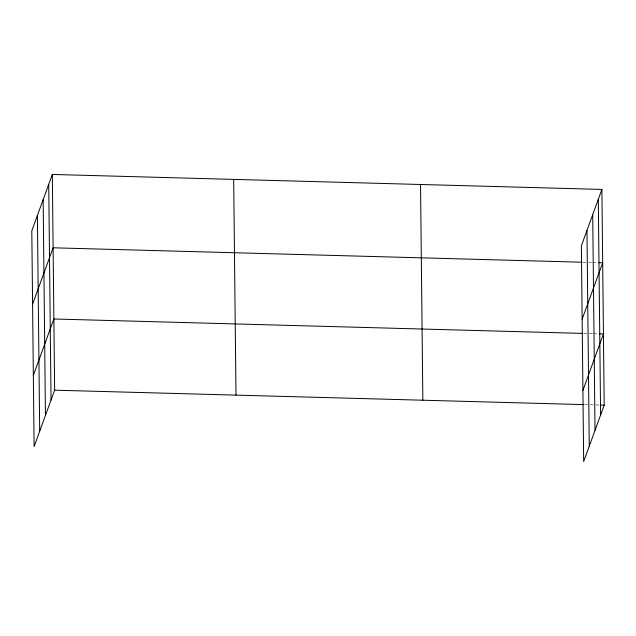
<?xml version="1.0" encoding="UTF-8"?>
<svg xmlns="http://www.w3.org/2000/svg" width="636" height="636" viewBox="0 0 636 636"><rect width="100%" height="100%" fill="white"/><g stroke="black" fill="none" stroke-linecap="round" stroke-linejoin="round"><path stroke-width="0.48" stroke-dasharray="3.18 2.39" d="M582.966 262.239L591.838 262.485M592.824 262.509L597.745 262.644M583.729 333.431L592.593 333.677M593.579 333.701L598.508 333.836M584.484 404.623L599.271 405.029"/><path stroke-width="0.95" d="M52.327 174.447L31.8 230.836L34.105 446.567L54.632 390.178L52.327 174.447L601.894 189.433L604.2 405.164L583.673 461.553L581.368 245.822L601.894 189.433M32.587 304.183L53.114 247.794L581.98 262.215M33.35 375.375L53.869 318.986L582.743 333.407M582.155 319.177L602.674 262.779L598.73 262.676M582.91 390.361L603.437 333.972L599.494 333.86M54.632 390.178L583.498 404.599M600.257 405.053L604.2 405.164M598.293 199.314L600.607 415.046M592.712 214.666L595.018 430.389M586.956 230.478L589.262 446.21M420.531 184.488L422.845 400.219M233.682 179.392L235.988 395.123M48.726 184.329L51.039 400.06M43.145 199.672L45.45 415.403M37.389 215.493L39.694 431.216"/></g></svg>
